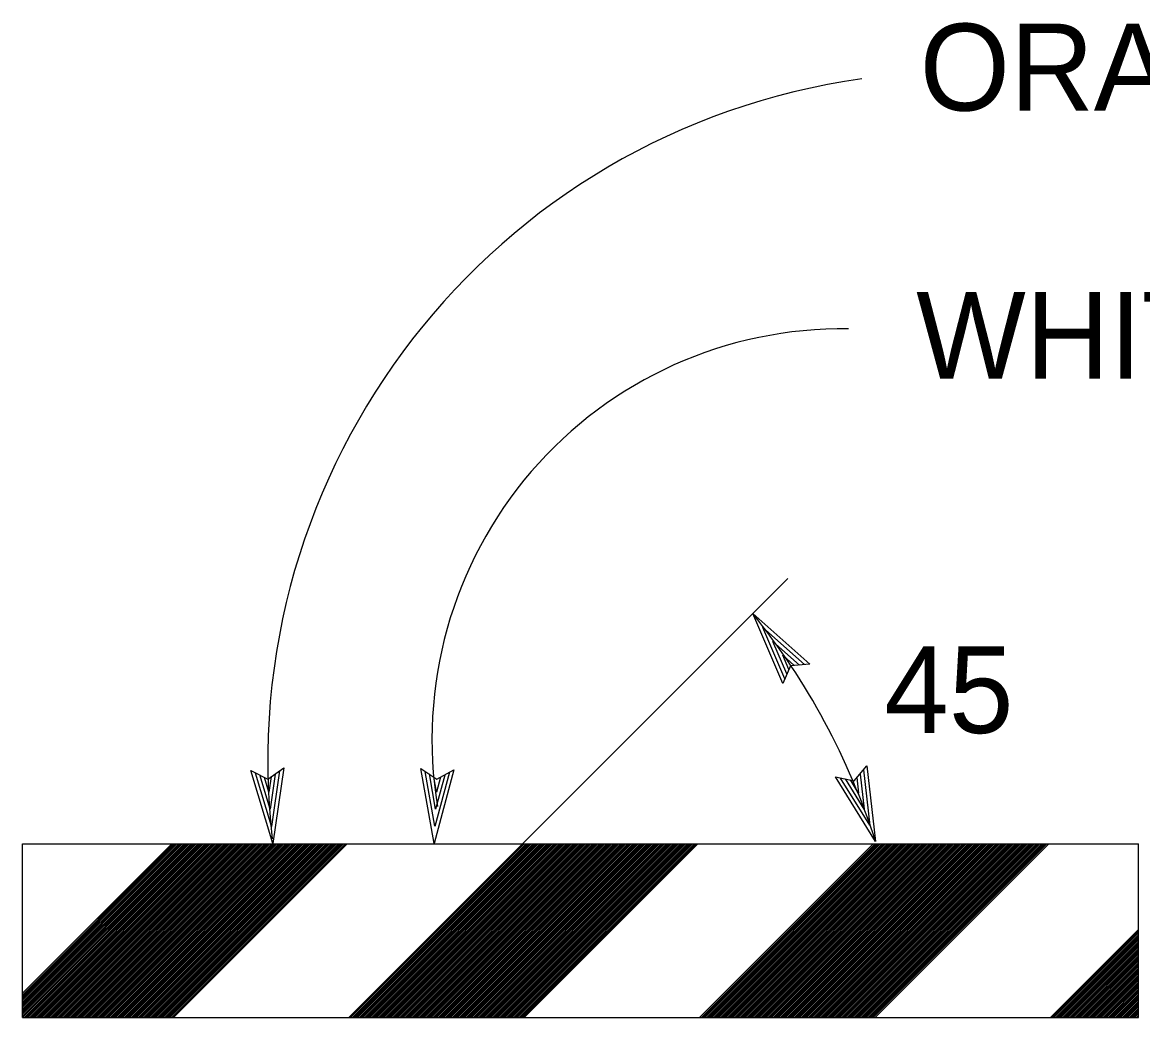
# Model space of a CAD drawing. Extents: x -894 to 866, y -476 to 714.
# Drawn here: x -318.8 to -228.5, y 136.9 to 217.1 of the extents above; entities that cross this region are included whole.
import ezdxf

# ---------------------------------------------------------------- set-up
doc = ezdxf.new("R2010")
doc.units = 0
for name, color, linetype in [('56 Stage 3 Anno', 7, 'Continuous'), ('57 Undefined', 7, 'Continuous'), ('60 Nongeo Data', 7, 'Continuous')]:
    doc.layers.add(name, color=color, linetype=linetype)

msp = doc.modelspace()

# ---------------------------------------------------------------- linework, layer by layer
at = {"layer": '56 Stage 3 Anno'}
for p, q in [((-278.47, 150.893), (-257.074, 172.289)), ((-257.48, 163.81), (-259.903, 169.46)), ((-259.903, 169.46), (-259.903, 169.46)), ((-259.903, 169.46), (-255.314, 165.372)), ((-257.318, 164.194), (-259.096, 168.341)), ((-259.087, 168.334), (-255.743, 165.352)), ((-257.163, 164.594), (-258.289, 167.218)), ((-258.289, 167.218), (-256.128, 165.293)), ((-256.985, 164.939), (-257.481, 166.097)), ((-257.481, 166.097), (-256.557, 165.273)), ((-255.315, 165.372), (-256.861, 165.243)), ((-255.315, 165.372), (-255.315, 165.372)), ((-256.861, 165.243), (-257.48, 163.81)), ((-257.48, 163.81), (-257.48, 163.81)), ((-251.72, 155.986), (-250.72, 157.184)), ((-250.72, 157.184), (-250.72, 157.184)), ((-250.72, 157.184), (-250, 151.078)), ((-298.604, 150.93), (-300.385, 156.812)), ((-300.385, 156.812), (-300.385, 156.812)), ((-300.385, 156.812), (-298.998, 156.115)), ((-298.712, 152.317), (-300.009, 156.605)), ((-298.811, 153.685), (-299.65, 156.454)), ((-298.998, 156.115), (-297.722, 157.014)), ((-298.734, 156.309), (-298.915, 155.062)), ((-298.402, 156.511), (-298.811, 153.685)), ((-298.061, 156.771), (-298.708, 152.306)), ((-297.722, 157.014), (-298.604, 150.93)), ((-297.722, 157.014), (-297.722, 157.014)), ((-285.601, 150.927), (-286.665, 156.98)), ((-286.665, 156.98), (-286.665, 156.98)), ((-286.665, 156.98), (-285.372, 156.121)), ((-285.543, 152.316), (-286.316, 156.729)), ((-285.477, 153.687), (-285.978, 156.537)), ((-285.415, 155.067), (-285.629, 156.286)), ((-283.998, 156.862), (-285.601, 150.927)), ((-284.363, 156.661), (-285.54, 152.305)), ((-284.732, 156.443), (-285.477, 153.687)), ((-285.086, 156.283), (-285.415, 155.067)), ((-285.372, 156.121), (-283.998, 156.862)), ((-283.998, 156.862), (-283.998, 156.862)), ((-250, 151.078), (-253.239, 156.301)), ((-253.239, 156.301), (-253.239, 156.301)), ((-253.239, 156.301), (-251.72, 155.986)), ((-251.246, 156.523), (-250.912, 153.687)), ((-250.984, 156.862), (-250.455, 152.381)), ((-298.915, 155.062), (-299.273, 156.247)), ((-250.463, 152.39), (-252.823, 156.199)), ((-250.912, 153.687), (-252.437, 156.146)), ((-251.367, 154.991), (-252.02, 156.043)), ((-251.515, 156.241), (-251.367, 154.991)), ((-298.604, 150.93), (-298.604, 150.93)), ((-285.601, 150.927), (-285.601, 150.927)), ((-250, 151.078), (-250, 151.078))]:
    msp.add_line(p, q, dxfattribs=at)
for centre, radius, start, end in [((-243.442, 157.513), 55.566, 97.92524, 186.41617), ((-252.694, 159.324), 33.077, 89.13145, 189.43551), ((-304.603, 133.519), 57.357, 17.82718, 38.80102)]:
    msp.add_arc(centre, radius, start, end, dxfattribs=at)
at = {"layer": '60 Nongeo Data'}
for p, q in [((-318.794, 138.853), (-306.754, 150.893)), ((-318.794, 138.853), (-306.754, 150.893)), ((-318.794, 138.712), (-306.613, 150.893)), ((-318.794, 138.57), (-306.471, 150.893)), ((-318.794, 138.429), (-306.33, 150.893)), ((-318.794, 138.287), (-306.188, 150.893)), ((-318.794, 138.146), (-306.047, 150.893)), ((-318.794, 138.004), (-305.905, 150.893)), ((-318.794, 137.863), (-305.764, 150.893)), ((-318.794, 137.721), (-305.623, 150.893)), ((-318.794, 137.58), (-305.481, 150.893)), ((-318.794, 137.439), (-305.34, 150.893)), ((-318.794, 137.297), (-305.198, 150.893)), ((-318.794, 137.156), (-305.057, 150.893)), ((-318.794, 137.014), (-304.916, 150.893)), ((-318.794, 136.893), (-318.794, 150.893)), ((-318.794, 150.893), (-228.795, 150.893)), ((-318.774, 136.893), (-304.774, 150.893)), ((-318.633, 136.893), (-304.633, 150.893)), ((-318.491, 136.893), (-304.491, 150.893)), ((-318.35, 136.893), (-304.35, 150.893)), ((-318.208, 136.893), (-304.209, 150.893)), ((-318.067, 136.893), (-304.067, 150.893)), ((-317.926, 136.893), (-303.926, 150.893)), ((-317.784, 136.893), (-303.784, 150.893)), ((-317.643, 136.893), (-303.643, 150.893)), ((-317.501, 136.893), (-303.501, 150.893)), ((-317.36, 136.893), (-303.36, 150.893)), ((-317.218, 136.893), (-303.218, 150.893)), ((-317.077, 136.893), (-303.077, 150.893)), ((-316.936, 136.893), (-302.936, 150.893)), ((-316.794, 136.893), (-302.794, 150.893)), ((-316.653, 136.893), (-302.653, 150.893)), ((-316.512, 136.893), (-302.512, 150.893)), ((-316.37, 136.893), (-302.37, 150.893)), ((-316.229, 136.893), (-302.229, 150.893)), ((-316.087, 136.893), (-302.087, 150.893)), ((-315.946, 136.893), (-301.946, 150.893)), ((-315.804, 136.893), (-301.804, 150.893)), ((-315.663, 136.893), (-301.663, 150.893)), ((-315.521, 136.893), (-301.522, 150.893)), ((-315.38, 136.893), (-301.38, 150.893)), ((-315.239, 136.893), (-301.239, 150.893)), ((-315.097, 136.893), (-301.097, 150.893)), ((-314.956, 136.893), (-300.956, 150.893)), ((-314.814, 136.893), (-300.814, 150.893)), ((-314.673, 136.893), (-300.673, 150.893)), ((-314.531, 136.893), (-300.531, 150.893)), ((-314.39, 136.893), (-300.39, 150.893)), ((-314.249, 136.893), (-300.249, 150.893)), ((-314.107, 136.893), (-300.107, 150.893)), ((-313.966, 136.893), (-299.966, 150.893)), ((-313.825, 136.893), (-299.825, 150.893)), ((-313.683, 136.893), (-299.683, 150.893)), ((-313.542, 136.893), (-299.542, 150.893)), ((-313.4, 136.893), (-299.4, 150.893)), ((-313.259, 136.893), (-299.259, 150.893)), ((-313.117, 136.893), (-299.117, 150.893)), ((-312.976, 136.893), (-298.976, 150.893)), ((-312.834, 136.893), (-298.835, 150.893)), ((-312.693, 136.893), (-298.693, 150.893)), ((-312.552, 136.893), (-298.552, 150.893)), ((-312.41, 136.893), (-298.41, 150.893)), ((-312.269, 136.893), (-298.269, 150.893)), ((-312.127, 136.893), (-298.127, 150.893)), ((-311.986, 136.893), (-297.986, 150.893)), ((-311.844, 136.893), (-297.844, 150.893)), ((-311.703, 136.893), (-297.703, 150.893)), ((-311.562, 136.893), (-297.562, 150.893)), ((-311.42, 136.893), (-297.42, 150.893)), ((-311.279, 136.893), (-297.279, 150.893)), ((-311.138, 136.893), (-297.138, 150.893)), ((-310.996, 136.893), (-296.996, 150.893)), ((-310.855, 136.893), (-296.855, 150.893)), ((-310.713, 136.893), (-296.713, 150.893)), ((-310.572, 136.893), (-296.572, 150.893)), ((-310.43, 136.893), (-296.43, 150.893)), ((-310.289, 136.893), (-296.289, 150.893)), ((-310.147, 136.893), (-296.148, 150.893)), ((-310.006, 136.893), (-296.006, 150.893)), ((-309.865, 136.893), (-295.865, 150.893)), ((-309.723, 136.893), (-295.723, 150.893)), ((-309.582, 136.893), (-295.582, 150.893)), ((-309.44, 136.893), (-295.44, 150.893)), ((-309.299, 136.893), (-295.299, 150.893)), ((-309.157, 136.893), (-295.157, 150.893)), ((-309.016, 136.893), (-295.016, 150.893)), ((-308.875, 136.893), (-294.875, 150.893)), ((-308.733, 136.893), (-294.733, 150.893)), ((-308.592, 136.893), (-294.592, 150.893)), ((-308.451, 136.893), (-294.451, 150.893)), ((-308.309, 136.893), (-294.309, 150.893)), ((-308.168, 136.893), (-294.168, 150.893)), ((-308.026, 136.893), (-294.026, 150.893)), ((-307.885, 136.893), (-293.885, 150.893)), ((-307.743, 136.893), (-293.743, 150.893)), ((-307.602, 136.893), (-293.602, 150.893)), ((-307.46, 136.893), (-293.461, 150.893)), ((-307.319, 136.893), (-293.319, 150.893)), ((-307.178, 136.893), (-293.178, 150.893)), ((-307.036, 136.893), (-293.036, 150.893)), ((-306.895, 136.893), (-292.895, 150.893)), ((-306.753, 136.893), (-292.753, 150.893)), ((-306.612, 136.893), (-292.612, 150.893)), ((-306.612, 136.893), (-292.612, 150.893)), ((-292.47, 136.893), (-278.47, 150.893)), ((-292.47, 136.893), (-278.47, 150.893)), ((-292.47, 136.893), (-278.47, 150.893)), ((-292.328, 136.893), (-278.328, 150.893)), ((-292.187, 136.893), (-278.187, 150.893)), ((-292.046, 136.893), (-278.046, 150.893)), ((-291.904, 136.893), (-277.904, 150.893)), ((-291.762, 136.893), (-277.763, 150.893)), ((-291.621, 136.893), (-277.621, 150.893)), ((-291.48, 136.893), (-277.48, 150.893)), ((-291.338, 136.893), (-277.339, 150.893)), ((-291.197, 136.893), (-277.197, 150.893)), ((-291.056, 136.893), (-277.056, 150.893)), ((-290.914, 136.893), (-276.914, 150.893)), ((-290.773, 136.893), (-276.773, 150.893)), ((-290.631, 136.893), (-276.631, 150.893)), ((-290.49, 136.893), (-276.49, 150.893)), ((-290.348, 136.893), (-276.348, 150.893)), ((-290.207, 136.893), (-276.207, 150.893)), ((-290.066, 136.893), (-276.066, 150.893)), ((-289.924, 136.893), (-275.924, 150.893)), ((-289.783, 136.893), (-275.783, 150.893)), ((-289.641, 136.893), (-275.641, 150.893)), ((-289.5, 136.893), (-275.5, 150.893)), ((-289.359, 136.893), (-275.359, 150.893)), ((-289.217, 136.893), (-275.217, 150.893)), ((-289.075, 136.893), (-275.076, 150.893)), ((-288.934, 136.893), (-274.934, 150.893)), ((-288.793, 136.893), (-274.793, 150.893)), ((-288.651, 136.893), (-274.651, 150.893)), ((-288.51, 136.893), (-274.51, 150.893)), ((-288.369, 136.893), (-274.369, 150.893)), ((-288.227, 136.893), (-274.227, 150.893)), ((-288.086, 136.893), (-274.086, 150.893)), ((-287.944, 136.893), (-273.944, 150.893)), ((-287.803, 136.893), (-273.803, 150.893)), ((-287.661, 136.893), (-273.661, 150.893)), ((-287.52, 136.893), (-273.52, 150.893)), ((-287.379, 136.893), (-273.379, 150.893)), ((-287.237, 136.893), (-273.237, 150.893)), ((-287.096, 136.893), (-273.096, 150.893)), ((-286.954, 136.893), (-272.954, 150.893)), ((-286.813, 136.893), (-272.813, 150.893)), ((-286.672, 136.893), (-272.672, 150.893)), ((-286.53, 136.893), (-272.53, 150.893)), ((-286.388, 136.893), (-272.389, 150.893)), ((-286.247, 136.893), (-272.247, 150.893)), ((-286.106, 136.893), (-272.106, 150.893)), ((-285.964, 136.893), (-271.964, 150.893)), ((-285.823, 136.893), (-271.823, 150.893)), ((-285.682, 136.893), (-271.682, 150.893)), ((-285.54, 136.893), (-271.54, 150.893)), ((-285.399, 136.893), (-271.399, 150.893)), ((-285.257, 136.893), (-271.257, 150.893)), ((-285.116, 136.893), (-271.116, 150.893)), ((-284.974, 136.893), (-270.974, 150.893)), ((-284.833, 136.893), (-270.833, 150.893)), ((-284.692, 136.893), (-270.692, 150.893)), ((-284.55, 136.893), (-270.55, 150.893)), ((-284.409, 136.893), (-270.409, 150.893)), ((-284.267, 136.893), (-270.267, 150.893)), ((-284.126, 136.893), (-270.126, 150.893)), ((-283.985, 136.893), (-269.985, 150.893)), ((-283.843, 136.893), (-269.843, 150.893)), ((-283.701, 136.893), (-269.702, 150.893)), ((-283.56, 136.893), (-269.56, 150.893)), ((-283.419, 136.893), (-269.419, 150.893)), ((-283.277, 136.893), (-269.277, 150.893)), ((-283.136, 136.893), (-269.136, 150.893)), ((-282.995, 136.893), (-268.995, 150.893)), ((-282.853, 136.893), (-268.853, 150.893)), ((-282.712, 136.893), (-268.712, 150.893)), ((-282.57, 136.893), (-268.57, 150.893)), ((-282.429, 136.893), (-268.429, 150.893)), ((-282.287, 136.893), (-268.287, 150.893)), ((-282.146, 136.893), (-268.146, 150.893)), ((-282.005, 136.893), (-268.005, 150.893)), ((-281.863, 136.893), (-267.863, 150.893)), ((-281.722, 136.893), (-267.722, 150.893)), ((-281.581, 136.893), (-267.581, 150.893)), ((-281.439, 136.893), (-267.439, 150.893)), ((-281.298, 136.893), (-267.298, 150.893)), ((-281.156, 136.893), (-267.156, 150.893)), ((-281.014, 136.893), (-267.015, 150.893)), ((-280.873, 136.893), (-266.873, 150.893)), ((-280.732, 136.893), (-266.732, 150.893)), ((-280.59, 136.893), (-266.59, 150.893)), ((-280.449, 136.893), (-266.449, 150.893)), ((-280.308, 136.893), (-266.308, 150.893)), ((-280.166, 136.893), (-266.166, 150.893)), ((-280.025, 136.893), (-266.025, 150.893)), ((-279.883, 136.893), (-265.883, 150.893)), ((-279.742, 136.893), (-265.742, 150.893)), ((-279.6, 136.893), (-265.6, 150.893)), ((-279.459, 136.893), (-265.459, 150.893)), ((-279.318, 136.893), (-265.318, 150.893)), ((-279.176, 136.893), (-265.176, 150.893)), ((-279.035, 136.893), (-265.035, 150.893)), ((-278.894, 136.893), (-264.894, 150.893)), ((-278.752, 136.893), (-264.752, 150.893)), ((-278.611, 136.893), (-264.611, 150.893)), ((-278.469, 136.893), (-264.469, 150.893)), ((-278.328, 136.893), (-264.328, 150.893)), ((-278.328, 136.893), (-264.328, 150.893)), ((-278.327, 136.893), (-264.328, 150.893)), ((-264.186, 136.893), (-250.186, 150.893)), ((-264.186, 136.893), (-250.186, 150.893)), ((-264.186, 136.893), (-250.186, 150.893)), ((-264.186, 136.893), (-250.186, 150.893)), ((-264.044, 136.893), (-250.044, 150.893)), ((-263.903, 136.893), (-249.903, 150.893)), ((-263.761, 136.893), (-249.761, 150.893)), ((-263.62, 136.893), (-249.62, 150.893)), ((-263.478, 136.893), (-249.478, 150.893)), ((-263.337, 136.893), (-249.337, 150.893)), ((-263.196, 136.893), (-249.196, 150.893)), ((-263.054, 136.893), (-249.054, 150.893)), ((-262.913, 136.893), (-248.913, 150.893)), ((-262.772, 136.893), (-248.772, 150.893)), ((-262.63, 136.893), (-248.63, 150.893)), ((-262.489, 136.893), (-248.489, 150.893)), ((-262.347, 136.893), (-248.347, 150.893)), ((-262.206, 136.893), (-248.206, 150.893)), ((-262.064, 136.893), (-248.064, 150.893)), ((-261.923, 136.893), (-247.923, 150.893)), ((-261.781, 136.893), (-247.781, 150.893)), ((-261.64, 136.893), (-247.64, 150.893)), ((-261.499, 136.893), (-247.499, 150.893)), ((-261.357, 136.893), (-247.357, 150.893)), ((-261.216, 136.893), (-247.216, 150.893)), ((-261.074, 136.893), (-247.074, 150.893)), ((-260.933, 136.893), (-246.933, 150.893)), ((-260.791, 136.893), (-246.791, 150.893)), ((-260.65, 136.893), (-246.65, 150.893)), ((-260.509, 136.893), (-246.509, 150.893)), ((-260.367, 136.893), (-246.367, 150.893)), ((-260.226, 136.893), (-246.226, 150.893)), ((-260.085, 136.893), (-246.085, 150.893)), ((-259.943, 136.893), (-245.943, 150.893)), ((-259.802, 136.893), (-245.802, 150.893)), ((-259.66, 136.893), (-245.66, 150.893)), ((-259.519, 136.893), (-245.519, 150.893)), ((-259.377, 136.893), (-245.377, 150.893)), ((-259.236, 136.893), (-245.236, 150.893)), ((-259.094, 136.893), (-245.094, 150.893)), ((-258.953, 136.893), (-244.953, 150.893)), ((-258.812, 136.893), (-244.812, 150.893)), ((-258.67, 136.893), (-244.67, 150.893)), ((-258.529, 136.893), (-244.529, 150.893)), ((-258.387, 136.893), (-244.387, 150.893)), ((-258.246, 136.893), (-244.246, 150.893)), ((-258.104, 136.893), (-244.104, 150.893)), ((-257.963, 136.893), (-243.963, 150.893)), ((-257.822, 136.893), (-243.822, 150.893)), ((-257.68, 136.893), (-243.68, 150.893)), ((-257.539, 136.893), (-243.539, 150.893)), ((-257.398, 136.893), (-243.398, 150.893)), ((-257.256, 136.893), (-243.256, 150.893)), ((-257.115, 136.893), (-243.115, 150.893)), ((-256.973, 136.893), (-242.973, 150.893)), ((-256.832, 136.893), (-242.832, 150.893)), ((-256.69, 136.893), (-242.69, 150.893)), ((-256.549, 136.893), (-242.549, 150.893)), ((-256.407, 136.893), (-242.407, 150.893)), ((-256.266, 136.893), (-242.266, 150.893)), ((-256.125, 136.893), (-242.125, 150.893)), ((-255.983, 136.893), (-241.983, 150.893)), ((-255.842, 136.893), (-241.842, 150.893)), ((-255.7, 136.893), (-241.7, 150.893)), ((-255.559, 136.893), (-241.559, 150.893)), ((-255.417, 136.893), (-241.417, 150.893)), ((-255.276, 136.893), (-241.276, 150.893)), ((-255.135, 136.893), (-241.135, 150.893)), ((-254.993, 136.893), (-240.993, 150.893)), ((-254.852, 136.893), (-240.852, 150.893)), ((-254.711, 136.893), (-240.711, 150.893)), ((-254.569, 136.893), (-240.569, 150.893)), ((-254.428, 136.893), (-240.428, 150.893)), ((-254.286, 136.893), (-240.286, 150.893)), ((-254.145, 136.893), (-240.145, 150.893)), ((-254.003, 136.893), (-240.003, 150.893)), ((-253.862, 136.893), (-239.862, 150.893)), ((-253.72, 136.893), (-239.72, 150.893)), ((-253.579, 136.893), (-239.579, 150.893)), ((-253.438, 136.893), (-239.438, 150.893)), ((-253.296, 136.893), (-239.296, 150.893)), ((-253.155, 136.893), (-239.155, 150.893)), ((-253.013, 136.893), (-239.013, 150.893)), ((-252.872, 136.893), (-238.872, 150.893)), ((-252.731, 136.893), (-238.731, 150.893)), ((-252.589, 136.893), (-238.589, 150.893)), ((-252.448, 136.893), (-238.448, 150.893)), ((-252.306, 136.893), (-238.306, 150.893)), ((-252.165, 136.893), (-238.165, 150.893)), ((-252.024, 136.893), (-238.024, 150.893)), ((-251.882, 136.893), (-237.882, 150.893)), ((-251.741, 136.893), (-237.741, 150.893)), ((-251.599, 136.893), (-237.599, 150.893)), ((-251.458, 136.893), (-237.458, 150.893)), ((-251.316, 136.893), (-237.316, 150.893)), ((-251.175, 136.893), (-237.175, 150.893)), ((-251.033, 136.893), (-237.033, 150.893)), ((-250.892, 136.893), (-236.892, 150.893)), ((-250.751, 136.893), (-236.751, 150.893)), ((-250.609, 136.893), (-236.609, 150.893)), ((-250.468, 136.893), (-236.468, 150.893)), ((-250.326, 136.893), (-236.326, 150.893)), ((-250.185, 136.893), (-236.185, 150.893)), ((-250.044, 136.893), (-236.044, 150.893)), ((-250.044, 136.893), (-236.044, 150.893)), ((-250.044, 136.893), (-236.044, 150.893)), ((-250.044, 136.893), (-236.044, 150.893)), ((-228.795, 136.893), (-228.795, 150.893)), ((-235.901, 136.893), (-228.795, 144)), ((-235.901, 136.893), (-228.795, 144)), ((-235.901, 136.893), (-228.795, 144)), ((-235.901, 136.893), (-228.795, 144)), ((-235.901, 136.893), (-228.795, 144)), ((-235.76, 136.893), (-228.795, 143.858)), ((-235.619, 136.893), (-228.795, 143.717)), ((-235.477, 136.893), (-228.795, 143.576)), ((-235.336, 136.893), (-228.795, 143.434)), ((-235.194, 136.893), (-228.795, 143.293)), ((-235.053, 136.893), (-228.795, 143.151)), ((-234.911, 136.893), (-228.795, 143.01)), ((-234.77, 136.893), (-228.795, 142.869)), ((-234.628, 136.893), (-228.795, 142.727)), ((-234.487, 136.893), (-228.795, 142.586)), ((-234.346, 136.893), (-228.795, 142.444)), ((-234.204, 136.893), (-228.795, 142.303)), ((-234.063, 136.893), (-228.795, 142.162)), ((-233.922, 136.893), (-228.795, 142.02)), ((-233.78, 136.893), (-228.795, 141.879)), ((-233.639, 136.893), (-228.795, 141.737)), ((-233.497, 136.893), (-228.795, 141.596)), ((-233.356, 136.893), (-228.795, 141.454)), ((-233.214, 136.893), (-228.795, 141.313)), ((-233.073, 136.893), (-228.795, 141.171)), ((-232.932, 136.893), (-228.795, 141.03)), ((-232.79, 136.893), (-228.795, 140.889)), ((-232.649, 136.893), (-228.795, 140.747)), ((-232.507, 136.893), (-228.795, 140.606)), ((-232.366, 136.893), (-228.795, 140.464)), ((-232.224, 136.893), (-228.795, 140.323)), ((-232.083, 136.893), (-228.795, 140.182)), ((-231.941, 136.893), (-228.795, 140.04)), ((-231.8, 136.893), (-228.795, 139.899)), ((-231.659, 136.893), (-228.795, 139.757)), ((-231.517, 136.893), (-228.795, 139.616)), ((-231.376, 136.893), (-228.795, 139.475)), ((-231.234, 136.893), (-228.795, 139.333)), ((-231.093, 136.893), (-228.795, 139.192)), ((-230.952, 136.893), (-228.795, 139.05)), ((-230.81, 136.893), (-228.795, 138.909)), ((-230.669, 136.893), (-228.795, 138.767)), ((-230.527, 136.893), (-228.795, 138.626)), ((-230.386, 136.893), (-228.795, 138.484)), ((-230.245, 136.893), (-228.795, 138.343)), ((-230.103, 136.893), (-228.795, 138.202)), ((-229.962, 136.893), (-228.795, 138.06)), ((-229.82, 136.893), (-228.795, 137.919)), ((-229.679, 136.893), (-228.795, 137.777)), ((-229.537, 136.893), (-228.795, 137.636)), ((-229.396, 136.893), (-228.795, 137.495)), ((-229.254, 136.893), (-228.795, 137.353)), ((-318.794, 136.893), (-228.795, 136.893)), ((-229.113, 136.893), (-228.795, 137.212)), ((-228.972, 136.893), (-228.795, 137.07)), ((-228.83, 136.893), (-228.795, 136.929))]:
    msp.add_line(p, q, dxfattribs=at)

# ---------------------------------------------------------------- texts
at = {"layer": '57 Undefined'}
for s, p in [('ORANGE STRIPES', (-246.444, 209.999)), ('WHITE STRIPES', (-246.728, 188.377)), ('45', (-249.298, 159.829))]:
    msp.add_text(s, height=7, dxfattribs=at).set_placement(p)

doc.saveas('drawing.dxf')
